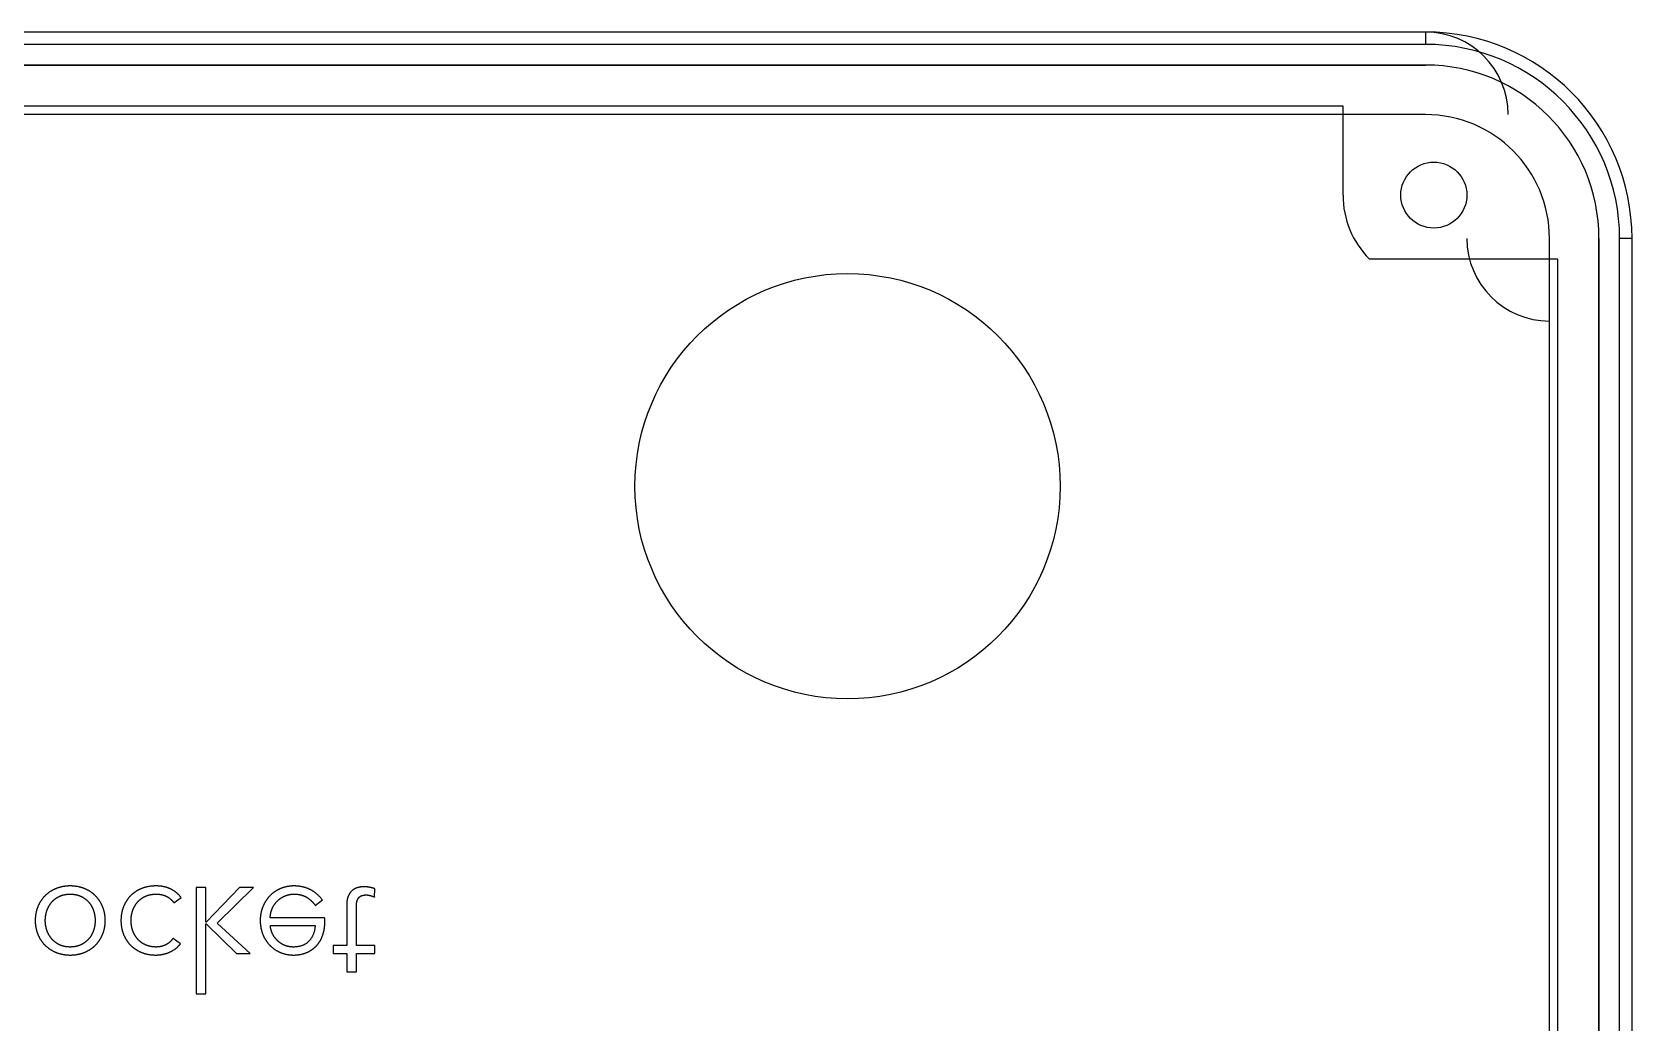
# Model space of a CAD drawing. Header units: millimetres. Extents: x -40 to 41.9, y -24 to 27.5.
# Drawn here: x 1.24 to 40, y 0 to 24 of the extents above; entities that cross this region are included whole.
import ezdxf

# ---------------------------------------------------------------- set-up
doc = ezdxf.new("R2010")
doc.units = ezdxf.units.MM

msp = doc.modelspace()

# ---------------------------------------------------------------- linework, layer by layer
for p, q in [((35, 24, 12.3), (-35, 24, 12.3)), ((35, 24, 2), (-35, 24, 2)), ((35, 24, 2), (-35, 24, 2)), ((35, 24, 12.3), (-35, 24, 12.3)), ((35, 23.7, 12.6), (-35, 23.7, 12.6)), ((35, 23.7, 12.6), (-35, 23.7, 12.6)), ((35, 24, 12.3), (35, 23.7, 12.6)), ((35, 24, 12.3), (35, 23.7, 12.6)), ((35, 24, 2), (35, 24, 12.3)), ((35, 24, 2), (35, 24, 12.3)), ((-35, 23.2, 12.6), (35, 23.2, 12.6)), ((35, 23.2, 10.6), (-35, 23.2, 10.6)), ((-35, 23.2, 12.6), (35, 23.2, 12.6)), ((35, 23.2, 10.6), (-35, 23.2, 10.6)), ((35, 23.2, 10.6), (35, 23.2, 12.6)), ((35, 23.2, 10.6), (35, 23.2, 12.6)), ((33, 22.2, 10.6), (-33, 22.2, 10.6)), ((33, 22.2, 3), (-33, 22.2, 3)), ((33, 22.2, 10.6), (-33, 22.2, 10.6)), ((33, 22.2, 3), (-33, 22.2, 3)), ((33, 20.05, 10.6), (33, 22.2, 10.6)), ((33, 22.2, 10.6), (33, 22.2, 3)), ((33, 20.05, 10.6), (33, 22.2, 10.6)), ((33, 22.2, 10.6), (33, 22.2, 3)), ((33, 20.05, 3), (33, 22.2, 3)), ((33, 20.05, 3), (33, 22.2, 3)), ((35, 22), (-35, 22)), ((35, 22), (-35, 22)), ((33, 20.05, 3), (33, 20.05, 10.6)), ((33, 20.05, 3), (33, 20.05, 10.6)), ((36, 20.05, 4.1), (36, 20.05, 10.6)), ((36, 20.05, 4.1), (36, 20.05, 10.6)), ((38, -19), (38, 19)), ((38, -19), (38, 19)), ((39.2, 19, 12.6), (39.2, -19, 12.6)), ((39.2, -19, 10.6), (39.2, 19, 10.6)), ((39.2, 19, 12.6), (39.2, -19, 12.6)), ((39.2, 19, 10.6), (39.2, 19, 12.6)), ((39.2, 19, 10.6), (39.2, 19, 12.6)), ((39.2, -19, 10.6), (39.2, 19, 10.6)), ((39.7, -19, 12.6), (39.7, 19, 12.6)), ((40, 19, 12.3), (39.7, 19, 12.6)), ((39.7, -19, 12.6), (39.7, 19, 12.6)), ((40, 19, 12.3), (39.7, 19, 12.6)), ((40, -19, 2), (40, 19, 2)), ((40, 19, 2), (40, 19, 12.3)), ((40, -19, 12.3), (40, 19, 12.3)), ((40, -19, 12.3), (40, 19, 12.3)), ((40, -19, 2), (40, 19, 2)), ((40, 19, 2), (40, 19, 12.3)), ((38.2, 18.5, 10.6), (33.639, 18.5, 10.6)), ((33.639, 18.5, 10.6), (33.639, 18.5, 3)), ((38.2, 18.5, 10.6), (33.639, 18.5, 10.6)), ((33.639, 18.5, 10.6), (33.639, 18.5, 3)), ((38.2, 18.5, 3), (33.639, 18.5, 3)), ((38.2, 18.5, 3), (33.639, 18.5, 3)), ((38.2, -18.5, 10.6), (38.2, 18.5, 10.6)), ((38.2, -18.5, 3), (38.2, 18.5, 3)), ((38.2, -18.5, 10.6), (38.2, 18.5, 10.6)), ((38.2, 18.5, 3), (38.2, 18.5, 10.6)), ((38.2, 18.5, 3), (38.2, 18.5, 10.6)), ((38.2, -18.5, 3), (38.2, 18.5, 3)), ((26.15, 13, 0.9), (26.15, 13, 3)), ((26.15, 13, 0.9), (26.15, 13, 3)), ((1.829, 3.256, 0.05), (1.829, 3.256)), ((1.829, 3.256, 0.05), (1.829, 3.256)), ((2.169, 3.319, 0.05), (2.169, 3.319)), ((2.169, 3.319, 0.05), (2.169, 3.319)), ((2.169, 3.121), (2.169, 3.121, 0.05)), ((2.169, 3.121), (2.169, 3.121, 0.05)), ((2.513, 3.256, 0.05), (2.513, 3.256)), ((2.513, 3.256, 0.05), (2.513, 3.256)), ((3.9, 3.256, 0.05), (3.9, 3.256)), ((3.9, 3.256, 0.05), (3.9, 3.256)), ((4.25, 3.319, 0.05), (4.25, 3.319)), ((4.25, 3.319, 0.05), (4.25, 3.319)), ((4.25, 3.121, 0.05), (4.25, 3.121)), ((4.25, 3.121, 0.05), (4.25, 3.121)), ((4.605, 3.244, 0.05), (4.605, 3.244)), ((4.605, 3.244, 0.05), (4.605, 3.244)), ((5.454, 3.278), (5.222, 3.278)), ((5.222, 3.278), (5.222, 0.707)), ((5.454, 3.278), (5.222, 3.278)), ((5.454, 3.278, 0.05), (5.222, 3.278, 0.05)), ((5.222, 3.278, 0.05), (5.222, 3.278)), ((5.222, 3.278), (5.222, 0.707)), ((5.222, 3.278, 0.05), (5.222, 3.278)), ((5.222, 3.278, 0.05), (5.222, 0.707, 0.05)), ((5.222, 3.278, 0.05), (5.222, 0.707, 0.05)), ((5.454, 3.278, 0.05), (5.222, 3.278, 0.05)), ((5.454, 2.441), (5.454, 3.278)), ((5.454, 2.441), (5.454, 3.278)), ((5.454, 2.441, 0.05), (5.454, 3.278, 0.05)), ((5.454, 3.278, 0.05), (5.454, 3.278)), ((5.454, 3.278, 0.05), (5.454, 3.278)), ((5.454, 2.441, 0.05), (5.454, 3.278, 0.05)), ((6.273, 3.278), (5.464, 2.441)), ((6.273, 3.278), (5.464, 2.441)), ((6.273, 3.278, 0.05), (5.464, 2.441, 0.05)), ((6.273, 3.278, 0.05), (5.464, 2.441, 0.05)), ((5.729, 2.414), (6.613, 3.278)), ((5.729, 2.414), (6.613, 3.278)), ((5.729, 2.414, 0.05), (6.613, 3.278, 0.05)), ((5.729, 2.414, 0.05), (6.613, 3.278, 0.05)), ((6.613, 3.278), (6.273, 3.278)), ((6.613, 3.278), (6.273, 3.278)), ((6.613, 3.278, 0.05), (6.273, 3.278, 0.05)), ((6.273, 3.278, 0.05), (6.273, 3.278)), ((6.273, 3.278, 0.05), (6.273, 3.278)), ((6.613, 3.278, 0.05), (6.273, 3.278, 0.05)), ((6.613, 3.278, 0.05), (6.613, 3.278)), ((6.613, 3.278, 0.05), (6.613, 3.278)), ((7.267, 3.256, 0.05), (7.267, 3.256)), ((7.267, 3.256, 0.05), (7.267, 3.256)), ((7.596, 3.319, 0.05), (7.596, 3.319)), ((7.596, 3.319, 0.05), (7.596, 3.319)), ((7.596, 3.121, 0.05), (7.596, 3.121)), ((7.596, 3.121, 0.05), (7.596, 3.121)), ((7.964, 3.24, 0.05), (7.964, 3.24)), ((7.964, 3.24, 0.05), (7.964, 3.24)), ((9.01, 3.217, 0.05), (9.01, 3.217)), ((9.01, 3.217, 0.05), (9.01, 3.217)), ((9.143, 3.281, 0.05), (9.143, 3.281)), ((9.143, 3.281, 0.05), (9.143, 3.281)), ((9.279, 3.298, 0.05), (9.279, 3.298)), ((9.279, 3.298, 0.05), (9.279, 3.298)), ((9.34, 3.101, 0.05), (9.34, 3.101)), ((9.34, 3.101, 0.05), (9.34, 3.101)), ((9.423, 3.286, 0.05), (9.423, 3.286)), ((9.423, 3.286, 0.05), (9.423, 3.286)), ((9.54, 3.05), (9.551, 3.251)), ((9.54, 3.05), (9.551, 3.251)), ((9.54, 3.05, 0.05), (9.551, 3.251, 0.05)), ((9.54, 3.05, 0.05), (9.551, 3.251, 0.05)), ((9.551, 3.251, 0.05), (9.551, 3.251)), ((9.551, 3.251, 0.05), (9.551, 3.251)), ((1.386, 2.815, 0.05), (1.386, 2.815)), ((1.386, 2.815, 0.05), (1.386, 2.815)), ((1.561, 3.081, 0.05), (1.561, 3.081)), ((1.561, 3.081, 0.05), (1.561, 3.081)), ((1.61, 2.732), (1.61, 2.732, 0.05)), ((1.61, 2.732), (1.61, 2.732, 0.05)), ((1.731, 2.936), (1.731, 2.936, 0.05)), ((1.731, 2.936), (1.731, 2.936, 0.05)), ((1.919, 3.072), (1.919, 3.072, 0.05)), ((1.919, 3.072), (1.919, 3.072, 0.05)), ((2.421, 3.072), (2.421, 3.072, 0.05)), ((2.421, 3.072), (2.421, 3.072, 0.05)), ((2.611, 2.936), (2.611, 2.936, 0.05)), ((2.611, 2.936), (2.611, 2.936, 0.05)), ((2.732, 2.732), (2.732, 2.732, 0.05)), ((2.732, 2.732), (2.732, 2.732, 0.05)), ((2.781, 3.081, 0.05), (2.781, 3.081)), ((2.781, 3.081, 0.05), (2.781, 3.081)), ((2.956, 2.815, 0.05), (2.956, 2.815)), ((2.956, 2.815, 0.05), (2.956, 2.815)), ((3.461, 2.815, 0.05), (3.461, 2.815)), ((3.461, 2.815, 0.05), (3.461, 2.815)), ((3.633, 3.081, 0.05), (3.633, 3.081)), ((3.633, 3.081, 0.05), (3.633, 3.081)), ((3.687, 2.734, 0.05), (3.687, 2.734)), ((3.687, 2.734, 0.05), (3.687, 2.734)), ((3.808, 2.936, 0.05), (3.808, 2.936)), ((3.808, 2.936, 0.05), (3.808, 2.936)), ((3.998, 3.072, 0.05), (3.998, 3.072)), ((3.998, 3.072, 0.05), (3.998, 3.072)), ((4.508, 3.064, 0.05), (4.508, 3.064)), ((4.508, 3.064, 0.05), (4.508, 3.064)), ((4.682, 2.914), (4.855, 3.043)), ((4.682, 2.914), (4.855, 3.043)), ((4.682, 2.914, 0.05), (4.855, 3.043, 0.05)), ((4.682, 2.914, 0.05), (4.855, 3.043, 0.05)), ((4.682, 2.914, 0.05), (4.682, 2.914)), ((4.682, 2.914, 0.05), (4.682, 2.914)), ((4.855, 3.043, 0.05), (4.855, 3.043)), ((4.855, 3.043, 0.05), (4.855, 3.043)), ((6.836, 2.815, 0.05), (6.836, 2.815)), ((6.836, 2.815, 0.05), (6.836, 2.815)), ((7.007, 3.081, 0.05), (7.007, 3.081)), ((7.007, 3.081, 0.05), (7.007, 3.081)), ((7.062, 2.768, 0.05), (7.062, 2.768)), ((7.062, 2.768, 0.05), (7.062, 2.768)), ((7.184, 2.951, 0.05), (7.184, 2.951)), ((7.184, 2.951, 0.05), (7.184, 2.951)), ((7.368, 3.075, 0.05), (7.368, 3.075)), ((7.368, 3.075, 0.05), (7.368, 3.075)), ((7.907, 3.038, 0.05), (7.907, 3.038)), ((7.907, 3.038, 0.05), (7.907, 3.038)), ((8.106, 2.846), (8.279, 2.982)), ((8.106, 2.846), (8.279, 2.982)), ((8.106, 2.846, 0.05), (8.279, 2.982, 0.05)), ((8.106, 2.846, 0.05), (8.279, 2.982, 0.05)), ((8.106, 2.846, 0.05), (8.106, 2.846)), ((8.106, 2.846, 0.05), (8.106, 2.846)), ((8.279, 2.982, 0.05), (8.279, 2.982)), ((8.279, 2.982, 0.05), (8.279, 2.982)), ((8.871, 2.873), (8.871, 1.88)), ((8.871, 2.873, 0.05), (8.871, 2.873)), ((8.871, 2.873), (8.871, 1.88)), ((8.871, 2.873, 0.05), (8.871, 2.873)), ((8.871, 2.873, 0.05), (8.871, 1.88, 0.05)), ((8.871, 2.873, 0.05), (8.871, 1.88, 0.05)), ((8.91, 3.087, 0.05), (8.91, 3.087)), ((8.91, 3.087, 0.05), (8.91, 3.087)), ((9.102, 1.88), (9.102, 2.809)), ((9.102, 1.88), (9.102, 2.809)), ((9.102, 1.88, 0.05), (9.102, 2.809, 0.05)), ((9.102, 2.809, 0.05), (9.102, 2.809)), ((9.102, 2.809, 0.05), (9.102, 2.809)), ((9.102, 1.88, 0.05), (9.102, 2.809, 0.05)), ((9.119, 2.955, 0.05), (9.119, 2.955)), ((9.119, 2.955, 0.05), (9.119, 2.955)), ((9.168, 3.045, 0.05), (9.168, 3.045)), ((9.168, 3.045, 0.05), (9.168, 3.045)), ((9.245, 3.089, 0.05), (9.245, 3.089)), ((9.245, 3.089, 0.05), (9.245, 3.089)), ((9.44, 3.087, 0.05), (9.44, 3.087)), ((9.44, 3.087, 0.05), (9.44, 3.087)), ((9.54, 3.05, 0.05), (9.54, 3.05)), ((9.54, 3.05, 0.05), (9.54, 3.05)), ((1.323, 2.482, 0.05), (1.323, 2.482)), ((1.323, 2.482, 0.05), (1.323, 2.482)), ((1.567, 2.482), (1.567, 2.482, 0.05)), ((1.567, 2.482), (1.567, 2.482, 0.05)), ((2.774, 2.482, 0.05), (2.774, 2.482)), ((2.774, 2.482, 0.05), (2.774, 2.482)), ((3.019, 2.482), (3.019, 2.482, 0.05)), ((3.019, 2.482), (3.019, 2.482, 0.05)), ((3.4, 2.482, 0.05), (3.4, 2.482)), ((3.4, 2.482, 0.05), (3.4, 2.482)), ((3.645, 2.482, 0.05), (3.645, 2.482)), ((3.645, 2.482, 0.05), (3.645, 2.482)), ((5.464, 2.441), (5.454, 2.441)), ((5.464, 2.441), (5.454, 2.441)), ((5.464, 2.441, 0.05), (5.454, 2.441, 0.05)), ((5.454, 2.441, 0.05), (5.454, 2.441)), ((5.454, 2.441, 0.05), (5.454, 2.441)), ((5.464, 2.441, 0.05), (5.454, 2.441, 0.05)), ((5.454, 0.707), (5.454, 2.404)), ((5.454, 2.404), (5.464, 2.404)), ((5.454, 0.707), (5.454, 2.404)), ((5.454, 0.707, 0.05), (5.454, 2.404, 0.05)), ((5.454, 2.404, 0.05), (5.454, 2.404)), ((5.454, 2.404), (5.464, 2.404)), ((5.454, 2.404, 0.05), (5.454, 2.404)), ((5.454, 2.404, 0.05), (5.464, 2.404, 0.05)), ((5.454, 0.707, 0.05), (5.454, 2.404, 0.05)), ((5.454, 2.404, 0.05), (5.464, 2.404, 0.05)), ((5.464, 2.441, 0.05), (5.464, 2.441)), ((5.464, 2.441, 0.05), (5.464, 2.441)), ((5.464, 2.404), (6.198, 1.687)), ((5.464, 2.404, 0.05), (5.464, 2.404)), ((5.464, 2.404), (6.198, 1.687)), ((5.464, 2.404, 0.05), (5.464, 2.404)), ((5.464, 2.404, 0.05), (6.198, 1.687, 0.05)), ((5.464, 2.404, 0.05), (6.198, 1.687, 0.05)), ((6.531, 1.687), (5.729, 2.414)), ((6.531, 1.687), (5.729, 2.414)), ((6.531, 1.687, 0.05), (5.729, 2.414, 0.05)), ((5.729, 2.414, 0.05), (5.729, 2.414)), ((5.729, 2.414, 0.05), (5.729, 2.414)), ((6.531, 1.687, 0.05), (5.729, 2.414, 0.05)), ((6.773, 2.482, 0.05), (6.773, 2.482)), ((6.773, 2.482, 0.05), (6.773, 2.482)), ((8.333, 2.543), (7.014, 2.543)), ((8.333, 2.543), (7.014, 2.543)), ((8.333, 2.543, 0.05), (7.014, 2.543, 0.05)), ((7.014, 2.543, 0.05), (7.014, 2.543)), ((7.014, 2.543, 0.05), (7.014, 2.543)), ((8.333, 2.543, 0.05), (7.014, 2.543, 0.05)), ((7.018, 2.36), (8.102, 2.36)), ((7.018, 2.36), (8.102, 2.36)), ((7.018, 2.36, 0.05), (8.102, 2.36, 0.05)), ((7.018, 2.36, 0.05), (7.018, 2.36)), ((7.018, 2.36, 0.05), (7.018, 2.36)), ((7.018, 2.36, 0.05), (8.102, 2.36, 0.05)), ((8.102, 2.36), (8.102, 2.36, 0.05)), ((8.102, 2.36), (8.102, 2.36, 0.05)), ((8.333, 2.543, 0.05), (8.333, 2.543)), ((8.333, 2.543, 0.05), (8.333, 2.543)), ((8.337, 2.486, 0.05), (8.337, 2.486)), ((8.337, 2.486, 0.05), (8.337, 2.486)), ((8.337, 2.435), (8.337, 2.435, 0.05)), ((8.337, 2.435), (8.337, 2.435, 0.05)), ((1.386, 2.149, 0.05), (1.386, 2.149)), ((1.386, 2.149, 0.05), (1.386, 2.149)), ((1.61, 2.232), (1.61, 2.232, 0.05)), ((1.61, 2.232), (1.61, 2.232, 0.05)), ((1.731, 2.028), (1.731, 2.028, 0.05)), ((1.731, 2.028), (1.731, 2.028, 0.05)), ((2.611, 2.028), (2.611, 2.028, 0.05)), ((2.611, 2.028), (2.611, 2.028, 0.05)), ((2.732, 2.232), (2.732, 2.232, 0.05)), ((2.732, 2.232), (2.732, 2.232, 0.05)), ((2.956, 2.149, 0.05), (2.956, 2.149)), ((2.956, 2.149, 0.05), (2.956, 2.149)), ((3.461, 2.149, 0.05), (3.461, 2.149)), ((3.461, 2.149, 0.05), (3.461, 2.149)), ((3.687, 2.229, 0.05), (3.687, 2.229)), ((3.687, 2.229, 0.05), (3.687, 2.229)), ((3.81, 2.025, 0.05), (3.81, 2.025)), ((3.81, 2.025, 0.05), (3.81, 2.025)), ((4.842, 1.921), (4.661, 2.05)), ((4.842, 1.921), (4.661, 2.05)), ((4.842, 1.921, 0.05), (4.661, 2.05, 0.05)), ((4.661, 2.05, 0.05), (4.661, 2.05)), ((4.661, 2.05, 0.05), (4.661, 2.05)), ((4.842, 1.921, 0.05), (4.661, 2.05, 0.05)), ((6.834, 2.149, 0.05), (6.834, 2.149)), ((6.834, 2.149, 0.05), (6.834, 2.149)), ((7.069, 2.164), (7.069, 2.164, 0.05)), ((7.069, 2.164), (7.069, 2.164, 0.05)), ((7.188, 1.998), (7.188, 1.998, 0.05)), ((7.188, 1.998), (7.188, 1.998, 0.05)), ((7.958, 1.987), (7.958, 1.987, 0.05)), ((7.958, 1.987), (7.958, 1.987, 0.05)), ((8.287, 2.129, 0.05), (8.287, 2.129)), ((8.287, 2.129, 0.05), (8.287, 2.129)), ((1.561, 1.884, 0.05), (1.561, 1.884)), ((1.561, 1.884, 0.05), (1.561, 1.884)), ((1.829, 1.709, 0.05), (1.829, 1.709)), ((1.829, 1.709, 0.05), (1.829, 1.709)), ((1.919, 1.891), (1.919, 1.891, 0.05)), ((1.919, 1.891), (1.919, 1.891, 0.05)), ((2.169, 1.84), (2.169, 1.84, 0.05)), ((2.169, 1.84), (2.169, 1.84, 0.05)), ((2.169, 1.646, 0.05), (2.169, 1.646)), ((2.169, 1.646, 0.05), (2.169, 1.646)), ((2.421, 1.891), (2.421, 1.891, 0.05)), ((2.421, 1.891), (2.421, 1.891, 0.05)), ((2.513, 1.709, 0.05), (2.513, 1.709)), ((2.513, 1.709, 0.05), (2.513, 1.709)), ((2.781, 1.884, 0.05), (2.781, 1.884)), ((2.781, 1.884, 0.05), (2.781, 1.884)), ((3.633, 1.884, 0.05), (3.633, 1.884)), ((3.633, 1.884, 0.05), (3.633, 1.884)), ((3.9, 1.709, 0.05), (3.9, 1.709)), ((3.9, 1.709, 0.05), (3.9, 1.709)), ((4.002, 1.889, 0.05), (4.002, 1.889)), ((4.002, 1.889, 0.05), (4.002, 1.889)), ((4.25, 1.646, 0.05), (4.25, 1.646)), ((4.25, 1.646, 0.05), (4.25, 1.646)), ((4.253, 1.84, 0.05), (4.253, 1.84)), ((4.253, 1.84, 0.05), (4.253, 1.84)), ((4.493, 1.899, 0.05), (4.493, 1.899)), ((4.493, 1.899, 0.05), (4.493, 1.899)), ((4.575, 1.715, 0.05), (4.575, 1.715)), ((4.575, 1.715, 0.05), (4.575, 1.715)), ((4.842, 1.921), (4.842, 1.921, 0.05)), ((4.842, 1.921), (4.842, 1.921, 0.05)), ((6.198, 1.687), (6.531, 1.687)), ((6.198, 1.687, 0.05), (6.198, 1.687)), ((6.198, 1.687), (6.531, 1.687)), ((6.198, 1.687, 0.05), (6.198, 1.687)), ((6.198, 1.687, 0.05), (6.531, 1.687, 0.05)), ((6.198, 1.687, 0.05), (6.531, 1.687, 0.05)), ((6.531, 1.687, 0.05), (6.531, 1.687)), ((6.531, 1.687, 0.05), (6.531, 1.687)), ((7.004, 1.884, 0.05), (7.004, 1.884)), ((7.004, 1.884, 0.05), (7.004, 1.884)), ((7.259, 1.709, 0.05), (7.259, 1.709)), ((7.259, 1.709, 0.05), (7.259, 1.709)), ((7.361, 1.882), (7.361, 1.882, 0.05)), ((7.361, 1.882), (7.361, 1.882, 0.05)), ((7.575, 1.84), (7.575, 1.84, 0.05)), ((7.575, 1.84), (7.575, 1.84, 0.05)), ((7.575, 1.646, 0.05), (7.575, 1.646)), ((7.575, 1.646, 0.05), (7.575, 1.646)), ((7.905, 1.709, 0.05), (7.905, 1.709)), ((7.905, 1.709, 0.05), (7.905, 1.709)), ((8.143, 1.879, 0.05), (8.143, 1.879)), ((8.143, 1.879, 0.05), (8.143, 1.879)), ((8.871, 1.88), (8.541, 1.88)), ((8.541, 1.88), (8.541, 1.687)), ((8.871, 1.88), (8.541, 1.88)), ((8.871, 1.88, 0.05), (8.541, 1.88, 0.05)), ((8.541, 1.88, 0.05), (8.541, 1.88)), ((8.541, 1.88), (8.541, 1.687)), ((8.541, 1.88, 0.05), (8.541, 1.88)), ((8.541, 1.88, 0.05), (8.541, 1.687, 0.05)), ((8.541, 1.88, 0.05), (8.541, 1.687, 0.05)), ((8.871, 1.88, 0.05), (8.541, 1.88, 0.05)), ((8.541, 1.687), (8.871, 1.687)), ((8.541, 1.687, 0.05), (8.541, 1.687)), ((8.541, 1.687), (8.871, 1.687)), ((8.541, 1.687, 0.05), (8.541, 1.687)), ((8.541, 1.687, 0.05), (8.871, 1.687, 0.05)), ((8.541, 1.687, 0.05), (8.871, 1.687, 0.05)), ((8.871, 1.88, 0.05), (8.871, 1.88)), ((8.871, 1.88, 0.05), (8.871, 1.88)), ((8.871, 1.687), (8.871, 1.238)), ((8.871, 1.687, 0.05), (8.871, 1.687)), ((8.871, 1.687), (8.871, 1.238)), ((8.871, 1.687, 0.05), (8.871, 1.687)), ((8.871, 1.687, 0.05), (8.871, 1.238, 0.05)), ((8.871, 1.687, 0.05), (8.871, 1.238, 0.05)), ((9.551, 1.88), (9.102, 1.88)), ((9.551, 1.88), (9.102, 1.88)), ((9.551, 1.88, 0.05), (9.102, 1.88, 0.05)), ((9.102, 1.88, 0.05), (9.102, 1.88)), ((9.102, 1.88, 0.05), (9.102, 1.88)), ((9.551, 1.88, 0.05), (9.102, 1.88, 0.05)), ((9.102, 1.238), (9.102, 1.687)), ((9.102, 1.687), (9.551, 1.687)), ((9.102, 1.238), (9.102, 1.687)), ((9.102, 1.238, 0.05), (9.102, 1.687, 0.05)), ((9.102, 1.687, 0.05), (9.102, 1.687)), ((9.102, 1.687), (9.551, 1.687)), ((9.102, 1.687, 0.05), (9.102, 1.687)), ((9.102, 1.687, 0.05), (9.551, 1.687, 0.05)), ((9.102, 1.687, 0.05), (9.551, 1.687, 0.05)), ((9.102, 1.238, 0.05), (9.102, 1.687, 0.05)), ((9.551, 1.687), (9.551, 1.88)), ((9.551, 1.687), (9.551, 1.88)), ((9.551, 1.687, 0.05), (9.551, 1.88, 0.05)), ((9.551, 1.88, 0.05), (9.551, 1.88)), ((9.551, 1.88, 0.05), (9.551, 1.88)), ((9.551, 1.687, 0.05), (9.551, 1.88, 0.05)), ((9.551, 1.687), (9.551, 1.687, 0.05)), ((9.551, 1.687), (9.551, 1.687, 0.05)), ((8.871, 1.238), (9.102, 1.238)), ((8.871, 1.238, 0.05), (8.871, 1.238)), ((8.871, 1.238), (9.102, 1.238)), ((8.871, 1.238, 0.05), (8.871, 1.238)), ((8.871, 1.238, 0.05), (9.102, 1.238, 0.05)), ((8.871, 1.238, 0.05), (9.102, 1.238, 0.05)), ((9.102, 1.238, 0.05), (9.102, 1.238)), ((9.102, 1.238, 0.05), (9.102, 1.238)), ((5.222, 0.707), (5.454, 0.707)), ((5.222, 0.707, 0.05), (5.222, 0.707)), ((5.222, 0.707), (5.454, 0.707)), ((5.222, 0.707, 0.05), (5.222, 0.707)), ((5.222, 0.707, 0.05), (5.454, 0.707, 0.05)), ((5.222, 0.707, 0.05), (5.454, 0.707, 0.05)), ((5.454, 0.707), (5.454, 0.707, 0.05)), ((5.454, 0.707), (5.454, 0.707, 0.05))]:
    msp.add_line(p, q)
for centre, radius in [((35.2, 20.05, 10.6), 0.8), ((35.2, 20.05, 4.1), 0.8), ((35.2, 20.05, 10.6), 0.8), ((35.2, 20.05, 4.1), 0.8), ((21, 13, 3), 5.15), ((21, 13, 0.9), 5.15), ((21, 13, 3), 5.15), ((21, 13, 0.9), 5.15)]:
    msp.add_circle(centre, radius)
for centre, radius, start, end in [((35, 19, 12.3), 5, 0, 90), ((35, 22, 2), 2, 0, 90), ((35, 19, 2), 5, 0, 90), ((35, 22, 2), 2, 0, 90), ((35, 19, 2), 5, 0, 90), ((35, 19, 12.3), 5, 0, 90), ((35, 19, 12.6), 4.7, 0, 90), ((35, 19, 12.6), 4.7, 0, 90), ((35, 19, 12.6), 4.2, 0, 90), ((35, 19, 12.6), 4.2, 0, 90), ((35, 19, 10.6), 4.2, 0, 90), ((35, 19, 10.6), 4.2, 0, 90), ((35, 19), 3, 0, 90), ((35, 19), 3, 0, 90), ((35.2, 20.05, 10.6), 2.2, 180, 224.7928), ((35.2, 20.05, 10.6), 2.2, 180, 224.7928), ((35.2, 20.05, 3), 2.2, 180, 224.7928), ((35.2, 20.05, 3), 2.2, 180, 224.7928), ((38, 19, 2), 2, 180, 270), ((38, 19, 2), 2, 180, 270)]:
    msp.add_arc(centre, radius, start, end)
for points in [[(1.829, 3.256), (1.673, 3.193), (1.561, 3.081)], [(1.829, 3.256), (1.673, 3.193), (1.561, 3.081)], [(1.829, 3.256, 0.05), (1.673, 3.193, 0.05), (1.561, 3.081, 0.05)], [(1.829, 3.256, 0.05), (1.673, 3.193, 0.05), (1.561, 3.081, 0.05)], [(2.169, 3.319), (1.986, 3.319), (1.829, 3.256)], [(2.169, 3.319), (1.986, 3.319), (1.829, 3.256)], [(2.169, 3.319, 0.05), (1.986, 3.319, 0.05), (1.829, 3.256, 0.05)], [(2.169, 3.319, 0.05), (1.986, 3.319, 0.05), (1.829, 3.256, 0.05)], [(1.919, 3.072), (2.03, 3.121), (2.169, 3.121)], [(1.919, 3.072), (2.03, 3.121), (2.169, 3.121)], [(1.919, 3.072, 0.05), (2.03, 3.121, 0.05), (2.169, 3.121, 0.05)], [(1.919, 3.072, 0.05), (2.03, 3.121, 0.05), (2.169, 3.121, 0.05)], [(2.513, 3.256), (2.356, 3.319), (2.169, 3.319)], [(2.513, 3.256), (2.356, 3.319), (2.169, 3.319)], [(2.513, 3.256, 0.05), (2.356, 3.319, 0.05), (2.169, 3.319, 0.05)], [(2.513, 3.256, 0.05), (2.356, 3.319, 0.05), (2.169, 3.319, 0.05)], [(2.169, 3.121), (2.309, 3.121), (2.421, 3.072)], [(2.169, 3.121), (2.309, 3.121), (2.421, 3.072)], [(2.169, 3.121, 0.05), (2.309, 3.121, 0.05), (2.421, 3.072, 0.05)], [(2.169, 3.121, 0.05), (2.309, 3.121, 0.05), (2.421, 3.072, 0.05)], [(2.781, 3.081), (2.669, 3.193), (2.513, 3.256)], [(2.781, 3.081), (2.669, 3.193), (2.513, 3.256)], [(2.781, 3.081, 0.05), (2.669, 3.193, 0.05), (2.513, 3.256, 0.05)], [(2.781, 3.081, 0.05), (2.669, 3.193, 0.05), (2.513, 3.256, 0.05)], [(3.9, 3.256), (3.743, 3.193), (3.633, 3.081)], [(3.9, 3.256), (3.743, 3.193), (3.633, 3.081)], [(3.9, 3.256, 0.05), (3.743, 3.193, 0.05), (3.633, 3.081, 0.05)], [(3.9, 3.256, 0.05), (3.743, 3.193, 0.05), (3.633, 3.081, 0.05)], [(4.25, 3.319), (4.056, 3.319), (3.9, 3.256)], [(4.25, 3.319), (4.056, 3.319), (3.9, 3.256)], [(4.25, 3.319, 0.05), (4.056, 3.319, 0.05), (3.9, 3.256, 0.05)], [(4.25, 3.319, 0.05), (4.056, 3.319, 0.05), (3.9, 3.256, 0.05)], [(3.998, 3.072), (4.111, 3.121), (4.25, 3.121)], [(3.998, 3.072), (4.111, 3.121), (4.25, 3.121)], [(3.998, 3.072, 0.05), (4.111, 3.121, 0.05), (4.25, 3.121, 0.05)], [(3.998, 3.072, 0.05), (4.111, 3.121, 0.05), (4.25, 3.121, 0.05)], [(4.605, 3.244), (4.457, 3.319), (4.25, 3.319)], [(4.605, 3.244), (4.457, 3.319), (4.25, 3.319)], [(4.605, 3.244, 0.05), (4.457, 3.319, 0.05), (4.25, 3.319, 0.05)], [(4.605, 3.244, 0.05), (4.457, 3.319, 0.05), (4.25, 3.319, 0.05)], [(4.25, 3.121), (4.403, 3.121), (4.508, 3.064)], [(4.25, 3.121), (4.403, 3.121), (4.508, 3.064)], [(4.25, 3.121, 0.05), (4.403, 3.121, 0.05), (4.508, 3.064, 0.05)], [(4.25, 3.121, 0.05), (4.403, 3.121, 0.05), (4.508, 3.064, 0.05)], [(4.855, 3.043), (4.753, 3.169), (4.605, 3.244)], [(4.855, 3.043), (4.753, 3.169), (4.605, 3.244)], [(4.855, 3.043, 0.05), (4.753, 3.169, 0.05), (4.605, 3.244, 0.05)], [(4.855, 3.043, 0.05), (4.753, 3.169, 0.05), (4.605, 3.244, 0.05)], [(7.267, 3.256), (7.116, 3.193), (7.007, 3.081)], [(7.267, 3.256), (7.116, 3.193), (7.007, 3.081)], [(7.267, 3.256, 0.05), (7.116, 3.193, 0.05), (7.007, 3.081, 0.05)], [(7.267, 3.256, 0.05), (7.116, 3.193, 0.05), (7.007, 3.081, 0.05)], [(7.596, 3.319), (7.419, 3.319), (7.267, 3.256)], [(7.596, 3.319), (7.419, 3.319), (7.267, 3.256)], [(7.596, 3.319, 0.05), (7.419, 3.319, 0.05), (7.267, 3.256, 0.05)], [(7.596, 3.319, 0.05), (7.419, 3.319, 0.05), (7.267, 3.256, 0.05)], [(7.368, 3.075), (7.473, 3.121), (7.596, 3.121)], [(7.368, 3.075), (7.473, 3.121), (7.596, 3.121)], [(7.368, 3.075, 0.05), (7.473, 3.121, 0.05), (7.596, 3.121, 0.05)], [(7.368, 3.075, 0.05), (7.473, 3.121, 0.05), (7.596, 3.121, 0.05)], [(7.964, 3.24), (7.793, 3.319), (7.596, 3.319)], [(7.964, 3.24), (7.793, 3.319), (7.596, 3.319)], [(7.964, 3.24, 0.05), (7.793, 3.319, 0.05), (7.596, 3.319, 0.05)], [(7.964, 3.24, 0.05), (7.793, 3.319, 0.05), (7.596, 3.319, 0.05)], [(7.596, 3.121), (7.776, 3.121), (7.907, 3.038)], [(7.596, 3.121), (7.776, 3.121), (7.907, 3.038)], [(7.596, 3.121, 0.05), (7.776, 3.121, 0.05), (7.907, 3.038, 0.05)], [(7.596, 3.121, 0.05), (7.776, 3.121, 0.05), (7.907, 3.038, 0.05)], [(8.279, 2.982), (8.136, 3.162), (7.964, 3.24)], [(8.279, 2.982), (8.136, 3.162), (7.964, 3.24)], [(8.279, 2.982, 0.05), (8.136, 3.162, 0.05), (7.964, 3.24, 0.05)], [(8.279, 2.982, 0.05), (8.136, 3.162, 0.05), (7.964, 3.24, 0.05)], [(9.01, 3.217), (8.949, 3.169), (8.91, 3.087)], [(9.01, 3.217), (8.949, 3.169), (8.91, 3.087)], [(9.01, 3.217, 0.05), (8.949, 3.169, 0.05), (8.91, 3.087, 0.05)], [(9.01, 3.217, 0.05), (8.949, 3.169, 0.05), (8.91, 3.087, 0.05)], [(9.143, 3.281), (9.071, 3.264), (9.01, 3.217)], [(9.143, 3.281), (9.071, 3.264), (9.01, 3.217)], [(9.143, 3.281, 0.05), (9.071, 3.264, 0.05), (9.01, 3.217, 0.05)], [(9.143, 3.281, 0.05), (9.071, 3.264, 0.05), (9.01, 3.217, 0.05)], [(9.279, 3.298), (9.214, 3.298), (9.143, 3.281)], [(9.279, 3.298), (9.214, 3.298), (9.143, 3.281)], [(9.279, 3.298, 0.05), (9.214, 3.298, 0.05), (9.143, 3.281, 0.05)], [(9.279, 3.298, 0.05), (9.214, 3.298, 0.05), (9.143, 3.281, 0.05)], [(9.245, 3.089), (9.289, 3.101), (9.34, 3.101)], [(9.245, 3.089), (9.289, 3.101), (9.34, 3.101)], [(9.245, 3.089, 0.05), (9.289, 3.101, 0.05), (9.34, 3.101, 0.05)], [(9.245, 3.089, 0.05), (9.289, 3.101, 0.05), (9.34, 3.101, 0.05)], [(9.423, 3.286), (9.357, 3.298), (9.279, 3.298)], [(9.423, 3.286), (9.357, 3.298), (9.279, 3.298)], [(9.423, 3.286, 0.05), (9.357, 3.298, 0.05), (9.279, 3.298, 0.05)], [(9.423, 3.286, 0.05), (9.357, 3.298, 0.05), (9.279, 3.298, 0.05)], [(9.34, 3.101), (9.387, 3.101), (9.44, 3.087)], [(9.34, 3.101), (9.387, 3.101), (9.44, 3.087)], [(9.34, 3.101, 0.05), (9.387, 3.101, 0.05), (9.44, 3.087, 0.05)], [(9.34, 3.101, 0.05), (9.387, 3.101, 0.05), (9.44, 3.087, 0.05)], [(9.551, 3.251), (9.489, 3.274), (9.423, 3.286)], [(9.551, 3.251), (9.489, 3.274), (9.423, 3.286)], [(9.551, 3.251, 0.05), (9.489, 3.274, 0.05), (9.423, 3.286, 0.05)], [(9.551, 3.251, 0.05), (9.489, 3.274, 0.05), (9.423, 3.286, 0.05)], [(1.386, 2.815), (1.323, 2.662), (1.323, 2.482)], [(1.386, 2.815), (1.323, 2.662), (1.323, 2.482)], [(1.386, 2.815, 0.05), (1.323, 2.662, 0.05), (1.323, 2.482, 0.05)], [(1.386, 2.815, 0.05), (1.323, 2.662, 0.05), (1.323, 2.482, 0.05)], [(1.561, 3.081), (1.448, 2.968), (1.386, 2.815)], [(1.561, 3.081), (1.448, 2.968), (1.386, 2.815)], [(1.561, 3.081, 0.05), (1.448, 2.968, 0.05), (1.386, 2.815, 0.05)], [(1.561, 3.081, 0.05), (1.448, 2.968, 0.05), (1.386, 2.815, 0.05)], [(1.567, 2.482), (1.567, 2.615), (1.61, 2.732)], [(1.567, 2.482), (1.567, 2.615), (1.61, 2.732)], [(1.567, 2.482, 0.05), (1.567, 2.615, 0.05), (1.61, 2.732, 0.05)], [(1.567, 2.482, 0.05), (1.567, 2.615, 0.05), (1.61, 2.732, 0.05)], [(1.61, 2.732), (1.652, 2.849), (1.731, 2.936)], [(1.61, 2.732), (1.652, 2.849), (1.731, 2.936)], [(1.61, 2.732, 0.05), (1.652, 2.849, 0.05), (1.731, 2.936, 0.05)], [(1.61, 2.732, 0.05), (1.652, 2.849, 0.05), (1.731, 2.936, 0.05)], [(1.731, 2.936), (1.809, 3.023), (1.919, 3.072)], [(1.731, 2.936), (1.809, 3.023), (1.919, 3.072)], [(1.731, 2.936, 0.05), (1.809, 3.023, 0.05), (1.919, 3.072, 0.05)], [(1.731, 2.936, 0.05), (1.809, 3.023, 0.05), (1.919, 3.072, 0.05)], [(2.421, 3.072), (2.533, 3.023), (2.611, 2.936)], [(2.421, 3.072), (2.533, 3.023), (2.611, 2.936)], [(2.421, 3.072, 0.05), (2.533, 3.023, 0.05), (2.611, 2.936, 0.05)], [(2.421, 3.072, 0.05), (2.533, 3.023, 0.05), (2.611, 2.936, 0.05)], [(2.611, 2.936), (2.689, 2.849), (2.732, 2.732)], [(2.611, 2.936), (2.689, 2.849), (2.732, 2.732)], [(2.611, 2.936, 0.05), (2.689, 2.849, 0.05), (2.732, 2.732, 0.05)], [(2.611, 2.936, 0.05), (2.689, 2.849, 0.05), (2.732, 2.732, 0.05)], [(2.732, 2.732), (2.774, 2.615), (2.774, 2.482)], [(2.732, 2.732), (2.774, 2.615), (2.774, 2.482)], [(2.732, 2.732, 0.05), (2.774, 2.615, 0.05), (2.774, 2.482, 0.05)], [(2.732, 2.732, 0.05), (2.774, 2.615, 0.05), (2.774, 2.482, 0.05)], [(2.956, 2.815), (2.893, 2.968), (2.781, 3.081)], [(2.956, 2.815), (2.893, 2.968), (2.781, 3.081)], [(2.956, 2.815, 0.05), (2.893, 2.968, 0.05), (2.781, 3.081, 0.05)], [(2.956, 2.815, 0.05), (2.893, 2.968, 0.05), (2.781, 3.081, 0.05)], [(3.019, 2.482), (3.019, 2.662), (2.956, 2.815)], [(3.019, 2.482), (3.019, 2.662), (2.956, 2.815)], [(3.019, 2.482, 0.05), (3.019, 2.662, 0.05), (2.956, 2.815, 0.05)], [(3.019, 2.482, 0.05), (3.019, 2.662, 0.05), (2.956, 2.815, 0.05)], [(3.461, 2.815), (3.4, 2.662), (3.4, 2.482)], [(3.461, 2.815), (3.4, 2.662), (3.4, 2.482)], [(3.461, 2.815, 0.05), (3.4, 2.662, 0.05), (3.4, 2.482, 0.05)], [(3.461, 2.815, 0.05), (3.4, 2.662, 0.05), (3.4, 2.482, 0.05)], [(3.633, 3.081), (3.522, 2.968), (3.461, 2.815)], [(3.633, 3.081), (3.522, 2.968), (3.461, 2.815)], [(3.633, 3.081, 0.05), (3.522, 2.968, 0.05), (3.461, 2.815, 0.05)], [(3.633, 3.081, 0.05), (3.522, 2.968, 0.05), (3.461, 2.815, 0.05)], [(3.645, 2.482), (3.645, 2.618), (3.687, 2.734)], [(3.645, 2.482), (3.645, 2.618), (3.687, 2.734)], [(3.645, 2.482, 0.05), (3.645, 2.618, 0.05), (3.687, 2.734, 0.05)], [(3.645, 2.482, 0.05), (3.645, 2.618, 0.05), (3.687, 2.734, 0.05)], [(3.687, 2.734), (3.73, 2.849), (3.808, 2.936)], [(3.687, 2.734), (3.73, 2.849), (3.808, 2.936)], [(3.687, 2.734, 0.05), (3.73, 2.849, 0.05), (3.808, 2.936, 0.05)], [(3.687, 2.734, 0.05), (3.73, 2.849, 0.05), (3.808, 2.936, 0.05)], [(3.808, 2.936), (3.886, 3.023), (3.998, 3.072)], [(3.808, 2.936), (3.886, 3.023), (3.998, 3.072)], [(3.808, 2.936, 0.05), (3.886, 3.023, 0.05), (3.998, 3.072, 0.05)], [(3.808, 2.936, 0.05), (3.886, 3.023, 0.05), (3.998, 3.072, 0.05)], [(4.508, 3.064), (4.614, 3.006), (4.682, 2.914)], [(4.508, 3.064), (4.614, 3.006), (4.682, 2.914)], [(4.508, 3.064, 0.05), (4.614, 3.006, 0.05), (4.682, 2.914, 0.05)], [(4.508, 3.064, 0.05), (4.614, 3.006, 0.05), (4.682, 2.914, 0.05)], [(6.836, 2.815), (6.773, 2.662), (6.773, 2.482)], [(6.836, 2.815), (6.773, 2.662), (6.773, 2.482)], [(6.836, 2.815, 0.05), (6.773, 2.662, 0.05), (6.773, 2.482, 0.05)], [(6.836, 2.815, 0.05), (6.773, 2.662, 0.05), (6.773, 2.482, 0.05)], [(7.007, 3.081), (6.899, 2.968), (6.836, 2.815)], [(7.007, 3.081), (6.899, 2.968), (6.836, 2.815)], [(7.007, 3.081, 0.05), (6.899, 2.968, 0.05), (6.836, 2.815, 0.05)], [(7.007, 3.081, 0.05), (6.899, 2.968, 0.05), (6.836, 2.815, 0.05)], [(7.014, 2.543), (7.018, 2.662), (7.062, 2.768)], [(7.014, 2.543), (7.018, 2.662), (7.062, 2.768)], [(7.014, 2.543, 0.05), (7.018, 2.662, 0.05), (7.062, 2.768, 0.05)], [(7.014, 2.543, 0.05), (7.018, 2.662, 0.05), (7.062, 2.768, 0.05)], [(7.062, 2.768), (7.106, 2.873), (7.184, 2.951)], [(7.062, 2.768), (7.106, 2.873), (7.184, 2.951)], [(7.062, 2.768, 0.05), (7.106, 2.873, 0.05), (7.184, 2.951, 0.05)], [(7.062, 2.768, 0.05), (7.106, 2.873, 0.05), (7.184, 2.951, 0.05)], [(7.184, 2.951), (7.262, 3.03), (7.368, 3.075)], [(7.184, 2.951), (7.262, 3.03), (7.368, 3.075)], [(7.184, 2.951, 0.05), (7.262, 3.03, 0.05), (7.368, 3.075, 0.05)], [(7.184, 2.951, 0.05), (7.262, 3.03, 0.05), (7.368, 3.075, 0.05)], [(7.907, 3.038), (8.038, 2.955), (8.106, 2.846)], [(7.907, 3.038), (8.038, 2.955), (8.106, 2.846)], [(7.907, 3.038, 0.05), (8.038, 2.955, 0.05), (8.106, 2.846, 0.05)], [(7.907, 3.038, 0.05), (8.038, 2.955, 0.05), (8.106, 2.846, 0.05)], [(8.91, 3.087), (8.871, 3.006), (8.871, 2.873)], [(8.91, 3.087), (8.871, 3.006), (8.871, 2.873)], [(8.91, 3.087, 0.05), (8.871, 3.006, 0.05), (8.871, 2.873, 0.05)], [(8.91, 3.087, 0.05), (8.871, 3.006, 0.05), (8.871, 2.873, 0.05)], [(9.102, 2.809), (9.102, 2.897), (9.119, 2.955)], [(9.102, 2.809), (9.102, 2.897), (9.119, 2.955)], [(9.102, 2.809, 0.05), (9.102, 2.897, 0.05), (9.119, 2.955, 0.05)], [(9.102, 2.809, 0.05), (9.102, 2.897, 0.05), (9.119, 2.955, 0.05)], [(9.119, 2.955), (9.136, 3.013), (9.168, 3.045)], [(9.119, 2.955), (9.136, 3.013), (9.168, 3.045)], [(9.119, 2.955, 0.05), (9.136, 3.013, 0.05), (9.168, 3.045, 0.05)], [(9.119, 2.955, 0.05), (9.136, 3.013, 0.05), (9.168, 3.045, 0.05)], [(9.168, 3.045), (9.2, 3.077), (9.245, 3.089)], [(9.168, 3.045), (9.2, 3.077), (9.245, 3.089)], [(9.168, 3.045, 0.05), (9.2, 3.077, 0.05), (9.245, 3.089, 0.05)], [(9.168, 3.045, 0.05), (9.2, 3.077, 0.05), (9.245, 3.089, 0.05)], [(9.44, 3.087), (9.493, 3.074), (9.54, 3.05)], [(9.44, 3.087), (9.493, 3.074), (9.54, 3.05)], [(9.44, 3.087, 0.05), (9.493, 3.074, 0.05), (9.54, 3.05, 0.05)], [(9.44, 3.087, 0.05), (9.493, 3.074, 0.05), (9.54, 3.05, 0.05)], [(1.323, 2.482), (1.323, 2.302), (1.386, 2.149)], [(1.323, 2.482), (1.323, 2.302), (1.386, 2.149)], [(1.323, 2.482, 0.05), (1.323, 2.302, 0.05), (1.386, 2.149, 0.05)], [(1.323, 2.482, 0.05), (1.323, 2.302, 0.05), (1.386, 2.149, 0.05)], [(1.61, 2.232), (1.567, 2.35), (1.567, 2.482)], [(1.61, 2.232), (1.567, 2.35), (1.567, 2.482)], [(1.61, 2.232, 0.05), (1.567, 2.35, 0.05), (1.567, 2.482, 0.05)], [(1.61, 2.232, 0.05), (1.567, 2.35, 0.05), (1.567, 2.482, 0.05)], [(2.774, 2.482), (2.774, 2.35), (2.732, 2.232)], [(2.774, 2.482), (2.774, 2.35), (2.732, 2.232)], [(2.774, 2.482, 0.05), (2.774, 2.35, 0.05), (2.732, 2.232, 0.05)], [(2.774, 2.482, 0.05), (2.774, 2.35, 0.05), (2.732, 2.232, 0.05)], [(2.956, 2.149), (3.019, 2.302), (3.019, 2.482)], [(2.956, 2.149), (3.019, 2.302), (3.019, 2.482)], [(2.956, 2.149, 0.05), (3.019, 2.302, 0.05), (3.019, 2.482, 0.05)], [(2.956, 2.149, 0.05), (3.019, 2.302, 0.05), (3.019, 2.482, 0.05)], [(3.4, 2.482), (3.4, 2.302), (3.461, 2.149)], [(3.4, 2.482), (3.4, 2.302), (3.461, 2.149)], [(3.4, 2.482, 0.05), (3.4, 2.302, 0.05), (3.461, 2.149, 0.05)], [(3.4, 2.482, 0.05), (3.4, 2.302, 0.05), (3.461, 2.149, 0.05)], [(3.687, 2.229), (3.645, 2.346), (3.645, 2.482)], [(3.687, 2.229), (3.645, 2.346), (3.645, 2.482)], [(3.687, 2.229, 0.05), (3.645, 2.346, 0.05), (3.645, 2.482, 0.05)], [(3.687, 2.229, 0.05), (3.645, 2.346, 0.05), (3.645, 2.482, 0.05)], [(6.773, 2.482), (6.773, 2.302), (6.834, 2.149)], [(6.773, 2.482), (6.773, 2.302), (6.834, 2.149)], [(6.773, 2.482, 0.05), (6.773, 2.302, 0.05), (6.834, 2.149, 0.05)], [(6.773, 2.482, 0.05), (6.773, 2.302, 0.05), (6.834, 2.149, 0.05)], [(7.069, 2.164), (7.024, 2.258), (7.018, 2.36)], [(7.069, 2.164), (7.024, 2.258), (7.018, 2.36)], [(7.069, 2.164, 0.05), (7.024, 2.258, 0.05), (7.018, 2.36, 0.05)], [(7.069, 2.164, 0.05), (7.024, 2.258, 0.05), (7.018, 2.36, 0.05)], [(8.102, 2.36), (8.092, 2.135), (7.958, 1.987)], [(8.102, 2.36), (8.092, 2.135), (7.958, 1.987)], [(8.102, 2.36, 0.05), (8.092, 2.135, 0.05), (7.958, 1.987, 0.05)], [(8.102, 2.36, 0.05), (8.092, 2.135, 0.05), (7.958, 1.987, 0.05)], [(8.287, 2.129), (8.337, 2.271), (8.337, 2.435)], [(8.287, 2.129), (8.337, 2.271), (8.337, 2.435)], [(8.287, 2.129, 0.05), (8.337, 2.271, 0.05), (8.337, 2.435, 0.05)], [(8.287, 2.129, 0.05), (8.337, 2.271, 0.05), (8.337, 2.435, 0.05)], [(8.337, 2.486), (8.337, 2.513), (8.333, 2.543)], [(8.337, 2.486), (8.337, 2.513), (8.333, 2.543)], [(8.337, 2.486, 0.05), (8.337, 2.513, 0.05), (8.333, 2.543, 0.05)], [(8.337, 2.486, 0.05), (8.337, 2.513, 0.05), (8.333, 2.543, 0.05)], [(8.337, 2.435), (8.337, 2.458), (8.337, 2.486)], [(8.337, 2.435), (8.337, 2.458), (8.337, 2.486)], [(8.337, 2.435, 0.05), (8.337, 2.458, 0.05), (8.337, 2.486, 0.05)], [(8.337, 2.435, 0.05), (8.337, 2.458, 0.05), (8.337, 2.486, 0.05)], [(1.386, 2.149), (1.448, 1.996), (1.561, 1.884)], [(1.386, 2.149), (1.448, 1.996), (1.561, 1.884)], [(1.386, 2.149, 0.05), (1.448, 1.996, 0.05), (1.561, 1.884, 0.05)], [(1.386, 2.149, 0.05), (1.448, 1.996, 0.05), (1.561, 1.884, 0.05)], [(1.731, 2.028), (1.652, 2.115), (1.61, 2.232)], [(1.731, 2.028), (1.652, 2.115), (1.61, 2.232)], [(1.731, 2.028, 0.05), (1.652, 2.115, 0.05), (1.61, 2.232, 0.05)], [(1.731, 2.028, 0.05), (1.652, 2.115, 0.05), (1.61, 2.232, 0.05)], [(1.919, 1.891), (1.809, 1.942), (1.731, 2.028)], [(1.919, 1.891), (1.809, 1.942), (1.731, 2.028)], [(1.919, 1.891, 0.05), (1.809, 1.942, 0.05), (1.731, 2.028, 0.05)], [(1.919, 1.891, 0.05), (1.809, 1.942, 0.05), (1.731, 2.028, 0.05)], [(2.611, 2.028), (2.533, 1.942), (2.421, 1.891)], [(2.611, 2.028), (2.533, 1.942), (2.421, 1.891)], [(2.611, 2.028, 0.05), (2.533, 1.942, 0.05), (2.421, 1.891, 0.05)], [(2.611, 2.028, 0.05), (2.533, 1.942, 0.05), (2.421, 1.891, 0.05)], [(2.732, 2.232), (2.689, 2.115), (2.611, 2.028)], [(2.732, 2.232), (2.689, 2.115), (2.611, 2.028)], [(2.732, 2.232, 0.05), (2.689, 2.115, 0.05), (2.611, 2.028, 0.05)], [(2.732, 2.232, 0.05), (2.689, 2.115, 0.05), (2.611, 2.028, 0.05)], [(2.781, 1.884), (2.893, 1.996), (2.956, 2.149)], [(2.781, 1.884), (2.893, 1.996), (2.956, 2.149)], [(2.781, 1.884, 0.05), (2.893, 1.996, 0.05), (2.956, 2.149, 0.05)], [(2.781, 1.884, 0.05), (2.893, 1.996, 0.05), (2.956, 2.149, 0.05)], [(3.461, 2.149), (3.522, 1.996), (3.633, 1.884)], [(3.461, 2.149), (3.522, 1.996), (3.633, 1.884)], [(3.461, 2.149, 0.05), (3.522, 1.996, 0.05), (3.633, 1.884, 0.05)], [(3.461, 2.149, 0.05), (3.522, 1.996, 0.05), (3.633, 1.884, 0.05)], [(3.81, 2.025), (3.73, 2.112), (3.687, 2.229)], [(3.81, 2.025), (3.73, 2.112), (3.687, 2.229)], [(3.81, 2.025, 0.05), (3.73, 2.112, 0.05), (3.687, 2.229, 0.05)], [(3.81, 2.025, 0.05), (3.73, 2.112, 0.05), (3.687, 2.229, 0.05)], [(4.002, 1.889), (3.89, 1.938), (3.81, 2.025)], [(4.002, 1.889), (3.89, 1.938), (3.81, 2.025)], [(4.002, 1.889, 0.05), (3.89, 1.938, 0.05), (3.81, 2.025, 0.05)], [(4.002, 1.889, 0.05), (3.89, 1.938, 0.05), (3.81, 2.025, 0.05)], [(4.661, 2.05), (4.604, 1.959), (4.493, 1.899)], [(4.661, 2.05), (4.604, 1.959), (4.493, 1.899)], [(4.661, 2.05, 0.05), (4.604, 1.959, 0.05), (4.493, 1.899, 0.05)], [(4.661, 2.05, 0.05), (4.604, 1.959, 0.05), (4.493, 1.899, 0.05)], [(6.834, 2.149), (6.895, 1.996), (7.004, 1.884)], [(6.834, 2.149), (6.895, 1.996), (7.004, 1.884)], [(6.834, 2.149, 0.05), (6.895, 1.996, 0.05), (7.004, 1.884, 0.05)], [(6.834, 2.149, 0.05), (6.895, 1.996, 0.05), (7.004, 1.884, 0.05)], [(7.188, 1.998), (7.113, 2.071), (7.069, 2.164)], [(7.188, 1.998), (7.113, 2.071), (7.069, 2.164)], [(7.188, 1.998, 0.05), (7.113, 2.071, 0.05), (7.069, 2.164, 0.05)], [(7.188, 1.998, 0.05), (7.113, 2.071, 0.05), (7.069, 2.164, 0.05)], [(7.361, 1.882), (7.262, 1.925), (7.188, 1.998)], [(7.361, 1.882), (7.262, 1.925), (7.188, 1.998)], [(7.361, 1.882, 0.05), (7.262, 1.925, 0.05), (7.188, 1.998, 0.05)], [(7.361, 1.882, 0.05), (7.262, 1.925, 0.05), (7.188, 1.998, 0.05)], [(7.958, 1.987), (7.823, 1.84), (7.575, 1.84)], [(7.958, 1.987), (7.823, 1.84), (7.575, 1.84)], [(7.958, 1.987, 0.05), (7.823, 1.84, 0.05), (7.575, 1.84, 0.05)], [(7.958, 1.987, 0.05), (7.823, 1.84, 0.05), (7.575, 1.84, 0.05)], [(8.143, 1.879), (8.238, 1.986), (8.287, 2.129)], [(8.143, 1.879), (8.238, 1.986), (8.287, 2.129)], [(8.143, 1.879, 0.05), (8.238, 1.986, 0.05), (8.287, 2.129, 0.05)], [(8.143, 1.879, 0.05), (8.238, 1.986, 0.05), (8.287, 2.129, 0.05)], [(1.561, 1.884), (1.673, 1.772), (1.829, 1.709)], [(1.561, 1.884), (1.673, 1.772), (1.829, 1.709)], [(1.561, 1.884, 0.05), (1.673, 1.772, 0.05), (1.829, 1.709, 0.05)], [(1.561, 1.884, 0.05), (1.673, 1.772, 0.05), (1.829, 1.709, 0.05)], [(1.829, 1.709), (1.986, 1.646), (2.169, 1.646)], [(1.829, 1.709), (1.986, 1.646), (2.169, 1.646)], [(1.829, 1.709, 0.05), (1.986, 1.646, 0.05), (2.169, 1.646, 0.05)], [(1.829, 1.709, 0.05), (1.986, 1.646, 0.05), (2.169, 1.646, 0.05)], [(2.169, 1.84), (2.03, 1.84), (1.919, 1.891)], [(2.169, 1.84), (2.03, 1.84), (1.919, 1.891)], [(2.169, 1.84, 0.05), (2.03, 1.84, 0.05), (1.919, 1.891, 0.05)], [(2.169, 1.84, 0.05), (2.03, 1.84, 0.05), (1.919, 1.891, 0.05)], [(2.421, 1.891), (2.309, 1.84), (2.169, 1.84)], [(2.421, 1.891), (2.309, 1.84), (2.169, 1.84)], [(2.421, 1.891, 0.05), (2.309, 1.84, 0.05), (2.169, 1.84, 0.05)], [(2.421, 1.891, 0.05), (2.309, 1.84, 0.05), (2.169, 1.84, 0.05)], [(2.169, 1.646), (2.356, 1.646), (2.513, 1.709)], [(2.169, 1.646), (2.356, 1.646), (2.513, 1.709)], [(2.169, 1.646, 0.05), (2.356, 1.646, 0.05), (2.513, 1.709, 0.05)], [(2.169, 1.646, 0.05), (2.356, 1.646, 0.05), (2.513, 1.709, 0.05)], [(2.513, 1.709), (2.669, 1.772), (2.781, 1.884)], [(2.513, 1.709), (2.669, 1.772), (2.781, 1.884)], [(2.513, 1.709, 0.05), (2.669, 1.772, 0.05), (2.781, 1.884, 0.05)], [(2.513, 1.709, 0.05), (2.669, 1.772, 0.05), (2.781, 1.884, 0.05)], [(3.633, 1.884), (3.743, 1.772), (3.9, 1.709)], [(3.633, 1.884), (3.743, 1.772), (3.9, 1.709)], [(3.633, 1.884, 0.05), (3.743, 1.772, 0.05), (3.9, 1.709, 0.05)], [(3.633, 1.884, 0.05), (3.743, 1.772, 0.05), (3.9, 1.709, 0.05)], [(3.9, 1.709), (4.056, 1.646), (4.25, 1.646)], [(3.9, 1.709), (4.056, 1.646), (4.25, 1.646)], [(3.9, 1.709, 0.05), (4.056, 1.646, 0.05), (4.25, 1.646, 0.05)], [(3.9, 1.709, 0.05), (4.056, 1.646, 0.05), (4.25, 1.646, 0.05)], [(4.253, 1.84), (4.114, 1.84), (4.002, 1.889)], [(4.253, 1.84), (4.114, 1.84), (4.002, 1.889)], [(4.253, 1.84, 0.05), (4.114, 1.84, 0.05), (4.002, 1.889, 0.05)], [(4.253, 1.84, 0.05), (4.114, 1.84, 0.05), (4.002, 1.889, 0.05)], [(4.25, 1.646), (4.41, 1.646), (4.575, 1.715)], [(4.25, 1.646), (4.41, 1.646), (4.575, 1.715)], [(4.25, 1.646, 0.05), (4.41, 1.646, 0.05), (4.575, 1.715, 0.05)], [(4.25, 1.646, 0.05), (4.41, 1.646, 0.05), (4.575, 1.715, 0.05)], [(4.493, 1.899), (4.383, 1.84), (4.253, 1.84)], [(4.493, 1.899), (4.383, 1.84), (4.253, 1.84)], [(4.493, 1.899, 0.05), (4.383, 1.84, 0.05), (4.253, 1.84, 0.05)], [(4.493, 1.899, 0.05), (4.383, 1.84, 0.05), (4.253, 1.84, 0.05)], [(4.575, 1.715), (4.74, 1.785), (4.842, 1.921)], [(4.575, 1.715), (4.74, 1.785), (4.842, 1.921)], [(4.575, 1.715, 0.05), (4.74, 1.785, 0.05), (4.842, 1.921, 0.05)], [(4.575, 1.715, 0.05), (4.74, 1.785, 0.05), (4.842, 1.921, 0.05)], [(7.004, 1.884), (7.113, 1.772), (7.259, 1.709)], [(7.004, 1.884), (7.113, 1.772), (7.259, 1.709)], [(7.004, 1.884, 0.05), (7.113, 1.772, 0.05), (7.259, 1.709, 0.05)], [(7.004, 1.884, 0.05), (7.113, 1.772, 0.05), (7.259, 1.709, 0.05)], [(7.259, 1.709), (7.405, 1.646), (7.575, 1.646)], [(7.259, 1.709), (7.405, 1.646), (7.575, 1.646)], [(7.259, 1.709, 0.05), (7.405, 1.646, 0.05), (7.575, 1.646, 0.05)], [(7.259, 1.709, 0.05), (7.405, 1.646, 0.05), (7.575, 1.646, 0.05)], [(7.575, 1.84), (7.46, 1.84), (7.361, 1.882)], [(7.575, 1.84), (7.46, 1.84), (7.361, 1.882)], [(7.575, 1.84, 0.05), (7.46, 1.84, 0.05), (7.361, 1.882, 0.05)], [(7.575, 1.84, 0.05), (7.46, 1.84, 0.05), (7.361, 1.882, 0.05)], [(7.575, 1.646), (7.762, 1.646), (7.905, 1.709)], [(7.575, 1.646), (7.762, 1.646), (7.905, 1.709)], [(7.575, 1.646, 0.05), (7.762, 1.646, 0.05), (7.905, 1.709, 0.05)], [(7.575, 1.646, 0.05), (7.762, 1.646, 0.05), (7.905, 1.709, 0.05)], [(7.905, 1.709), (8.048, 1.772), (8.143, 1.879)], [(7.905, 1.709), (8.048, 1.772), (8.143, 1.879)], [(7.905, 1.709, 0.05), (8.048, 1.772, 0.05), (8.143, 1.879, 0.05)], [(7.905, 1.709, 0.05), (8.048, 1.772, 0.05), (8.143, 1.879, 0.05)]]:
    msp.add_open_spline(points, degree=2)

doc.saveas('drawing.dxf')
